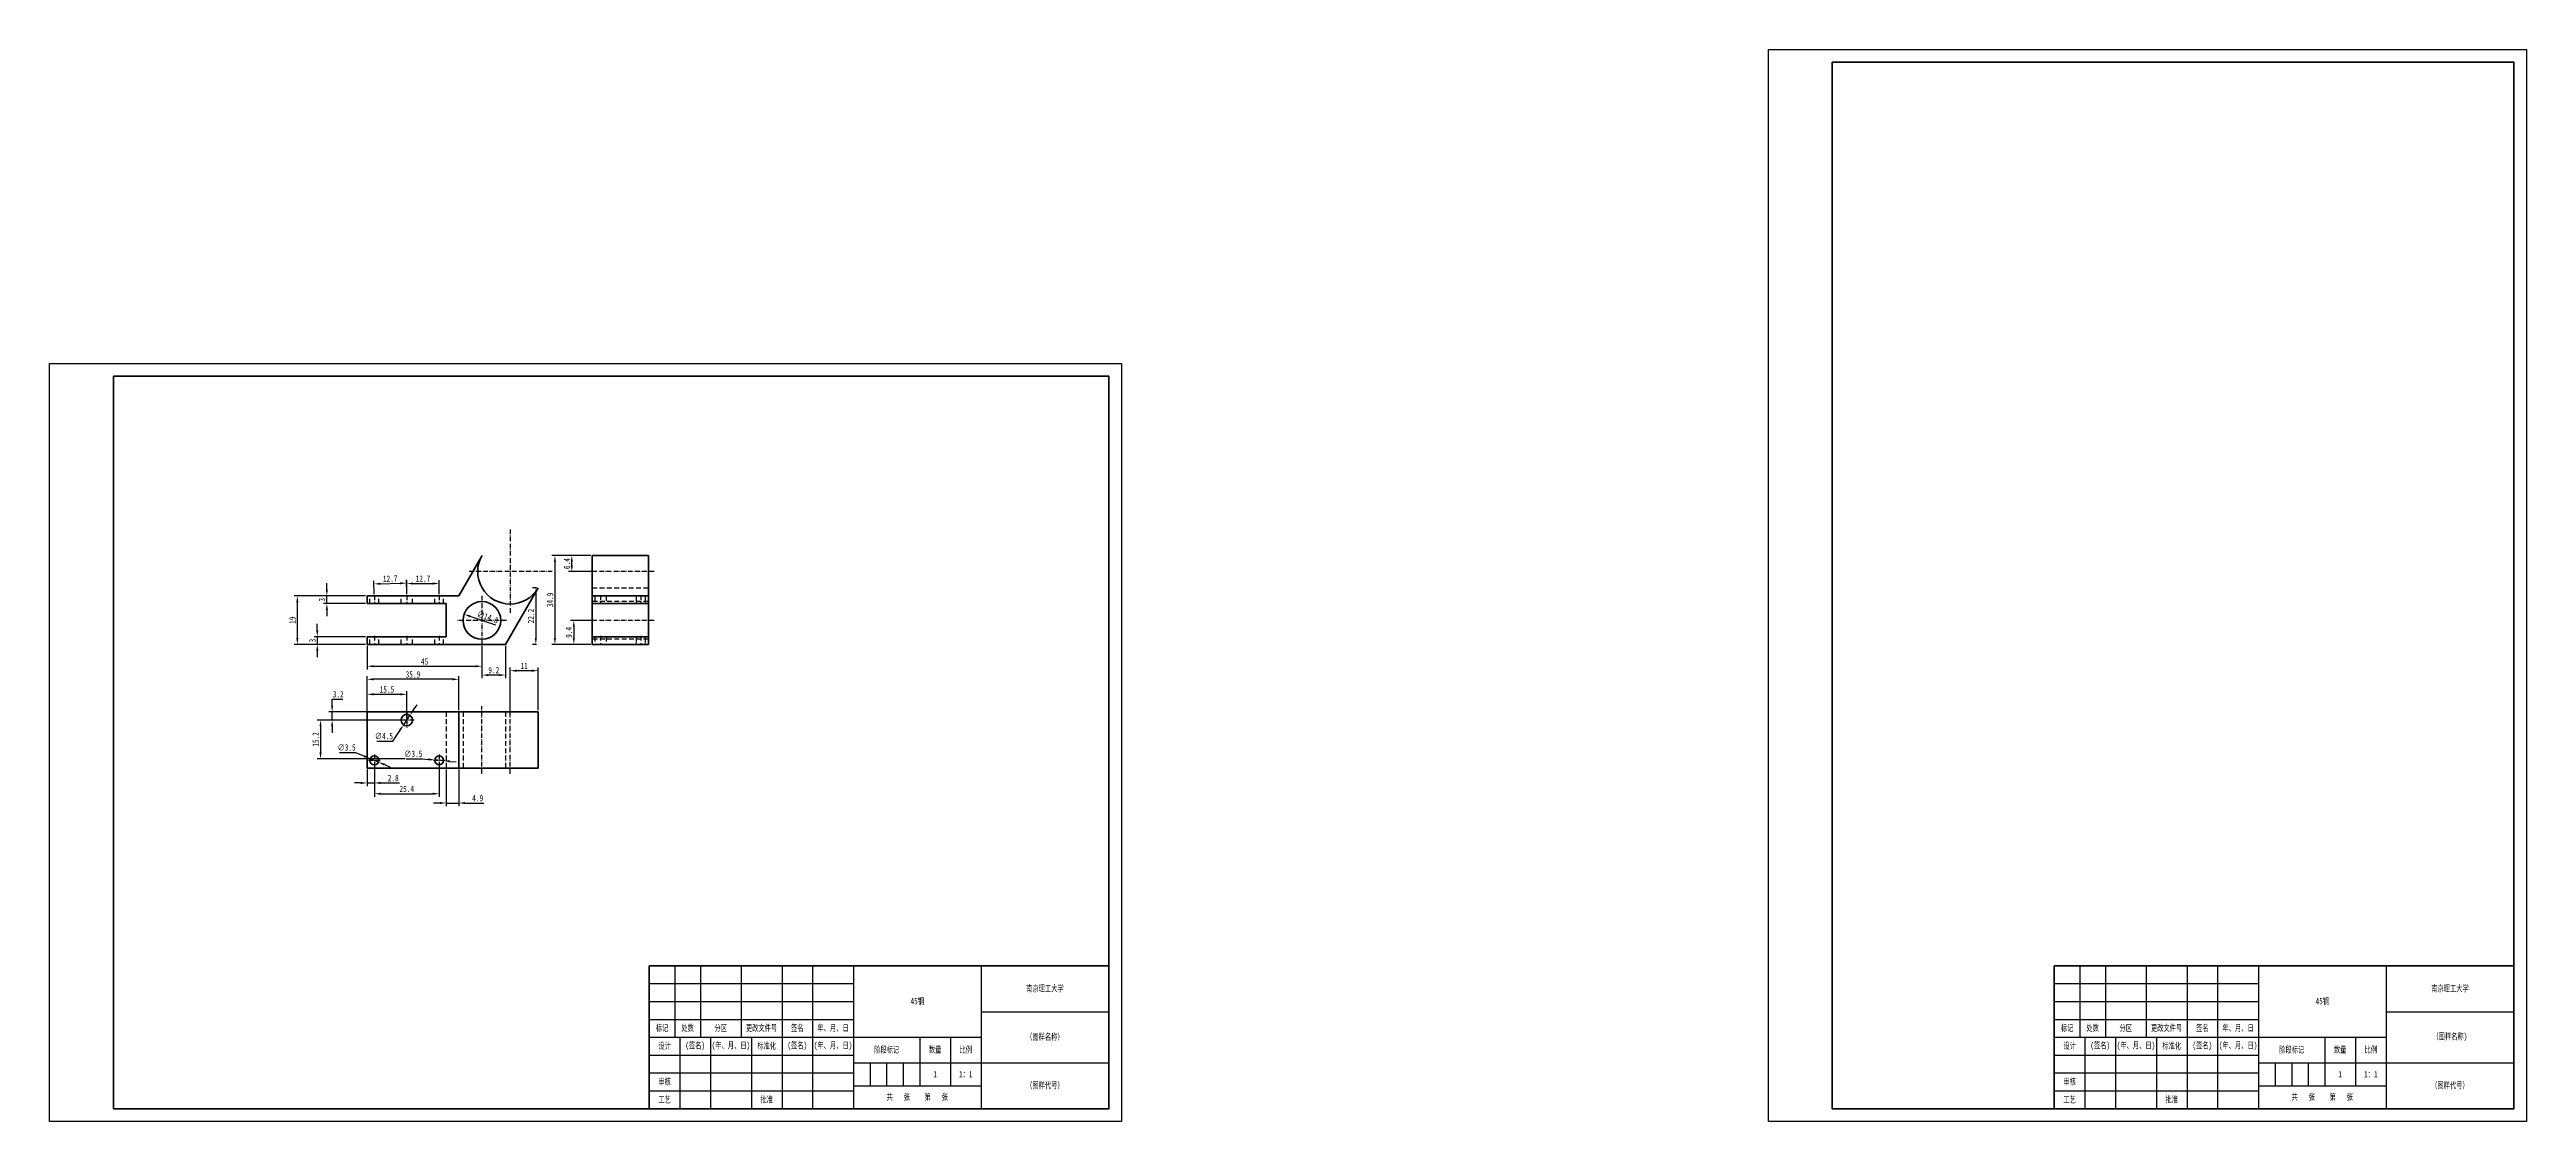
# Model space of a CAD drawing. Header units: millimetres. Extents: x 1050 to 2021, y 766 to 1186.
import ezdxf

# ---------------------------------------------------------------- set-up
doc = ezdxf.new("R2010")
doc.units = ezdxf.units.MM
doc.header["$LTSCALE"] = 0.3
doc.linetypes.add('DASHDOT', pattern=[18.5, 12, -3, 0.5, -3])
doc.linetypes.add('DASHED', pattern=[19.05, 12.7, -6.35])
for name, color, linetype, lineweight in [('尺寸线', 3, 'Continuous', 25), ('粗实线', 7, 'Continuous', 50), ('细实线', 7, 'Continuous', 25), ('细文本', 7, 'Continuous', 25)]:
    doc.layers.add(name, color=color, linetype=linetype, lineweight=lineweight)
doc.styles.add('NUT Standard', font='simfang.ttf', dxfattribs={"width": 0.7, "height": 2.5})
doc.dimstyles.new('NUT Standard', dxfattribs={"dimtxt": 2.5, "dimasz": 2.5, "dimexe": 1.25, "dimexo": 0.625, "dimtad": 1, "dimtoh": 1, "dimdec": 1, "dimdsep": 46, "dimtxsty": 'NUT Standard', "dimcen": 2.5, "dimadec": 0, "dimazin": 0, "dimtfac": 1, "dimtdec": 1, "dimtmove": 0, "dimatfit": 3, "dimfxl": 1, "dimarcsym": 0})

# ---------------------------------------------------------------- blocks, each defined once
blk = doc.blocks.new('*D5')
at = {"layer": 'Defpoints', "color": 0, "transparency": 16777216}
for p in [(1175.69, 907.76), (1178.93, 906.42)]:
    blk.add_point(p, dxfattribs=at)
at = {"layer": '尺寸线', "color": 0, "lineweight": -2, "transparency": 16777216}
for p, q in [((1163.63, 910.18), (1169.87, 910.18)), ((1169.87, 910.18), (1173.39, 908.72)), ((1178.93, 906.42), (1175.69, 907.76)), ((1181.24, 905.46), (1183.55, 904.5))]:
    blk.add_line(p, q, dxfattribs=at)
at = {"layer": '尺寸线', "color": 0, "transparency": 16777216}
for points in [[(1173.55, 909.11), (1173.23, 908.34), (1175.69, 907.76)], [(1181.4, 905.85), (1181.08, 905.08), (1178.93, 906.42)]]:
    blk.add_solid(points, dxfattribs=at)
at = {"layer": '尺寸线', "color": 0, "transparency": 16777216, "insert": (1166.44, 912.14), "char_height": 2.5, "attachment_point": 5, "style": 'NUT Standard'}
blk.add_mtext('∅3.5', dxfattribs=at)
blk = doc.blocks.new('*D6')
at = {"layer": 'Defpoints', "color": 0, "transparency": 16777216}
for p in [(1200.97, 907.25), (1204.45, 906.94)]:
    blk.add_point(p, dxfattribs=at)
at = {"layer": '尺寸线', "color": 0, "lineweight": -2, "transparency": 16777216}
for p, q in [((1189.75, 907.69), (1195.99, 907.69)), ((1195.99, 907.69), (1198.48, 907.47)), ((1204.45, 906.94), (1200.97, 907.25)), ((1206.94, 906.71), (1209.43, 906.49))]:
    blk.add_line(p, q, dxfattribs=at)
at = {"layer": '尺寸线', "color": 0, "transparency": 16777216}
for points in [[(1198.52, 907.89), (1198.44, 907.06), (1200.97, 907.25)], [(1206.98, 907.13), (1206.91, 906.3), (1204.45, 906.94)]]:
    blk.add_solid(points, dxfattribs=at)
at = {"layer": '尺寸线', "color": 0, "transparency": 16777216, "insert": (1192.56, 909.66), "char_height": 2.5, "attachment_point": 5, "style": 'NUT Standard'}
blk.add_mtext('∅3.5', dxfattribs=at)
blk = doc.blocks.new('*D7')
at = {"layer": 'Defpoints', "color": 0, "transparency": 16777216}
for p in [(1191.26, 924.76), (1188.76, 921.02)]:
    blk.add_point(p, dxfattribs=at)
at = {"layer": '尺寸线', "color": 0, "lineweight": -2, "transparency": 16777216}
for p, q in [((1191.26, 924.76), (1188.76, 921.02)), ((1192.65, 926.84), (1194.05, 928.92)), ((1178.25, 914.65), (1184.49, 914.65)), ((1184.49, 914.65), (1187.37, 918.95))]:
    blk.add_line(p, q, dxfattribs=at)
at = {"layer": '尺寸线', "color": 0, "transparency": 16777216}
for points in [[(1192.31, 927.07), (1193, 926.61), (1191.26, 924.76)], [(1187.02, 919.18), (1187.71, 918.71), (1188.76, 921.02)]]:
    blk.add_solid(points, dxfattribs=at)
at = {"layer": '尺寸线', "color": 0, "transparency": 16777216, "insert": (1181.06, 916.61), "char_height": 2.5, "attachment_point": 5, "style": 'NUT Standard'}
blk.add_mtext('∅4.5', dxfattribs=at)
blk = doc.blocks.new('*D8')
at = {"layer": 'Defpoints', "color": 0, "transparency": 16777216}
for p in [(1174.51, 971.55), (1147.13, 952.55), (1174.51, 952.55)]:
    blk.add_point(p, dxfattribs=at)
at = {"layer": '尺寸线', "color": 0, "lineweight": -2, "transparency": 16777216}
for p, q in [((1173.89, 971.55), (1145.88, 971.55)), ((1147.13, 969.05), (1147.13, 955.05)), ((1173.89, 952.55), (1145.88, 952.55))]:
    blk.add_line(p, q, dxfattribs=at)
at = {"layer": '尺寸线', "color": 0, "transparency": 16777216}
for points in [[(1146.71, 969.05), (1147.54, 969.05), (1147.13, 971.55)], [(1146.71, 955.05), (1147.54, 955.05), (1147.13, 952.55)]]:
    blk.add_solid(points, dxfattribs=at)
at = {"layer": '尺寸线', "color": 0, "transparency": 16777216, "insert": (1145.24, 962.05), "char_height": 2.5, "attachment_point": 5, "rotation": 90, "style": 'NUT Standard'}
blk.add_mtext('19', dxfattribs=at)
blk = doc.blocks.new('*D9')
at = {"layer": 'Defpoints', "color": 0, "transparency": 16777216}
for p in [(1154.95, 952.55), (1174.51, 955.55), (1174.51, 952.55)]:
    blk.add_point(p, dxfattribs=at)
at = {"layer": '尺寸线', "color": 0, "lineweight": -2, "transparency": 16777216}
for p, q in [((1173.89, 955.55), (1153.7, 955.55)), ((1173.89, 952.55), (1153.7, 952.55)), ((1154.95, 958.05), (1154.95, 960.55)), ((1154.95, 955.55), (1154.95, 952.55)), ((1154.95, 950.05), (1154.95, 947.55))]:
    blk.add_line(p, q, dxfattribs=at)
at = {"layer": '尺寸线', "color": 0, "transparency": 16777216}
for points in [[(1154.53, 958.05), (1155.37, 958.05), (1154.95, 955.55)], [(1154.53, 950.05), (1155.37, 950.05), (1154.95, 952.55)]]:
    blk.add_solid(points, dxfattribs=at)
at = {"layer": '尺寸线', "color": 0, "transparency": 16777216, "insert": (1153.06, 954.05), "char_height": 2.5, "attachment_point": 5, "rotation": 90, "style": 'NUT Standard'}
blk.add_mtext('3', dxfattribs=at)
blk = doc.blocks.new('*D10')
at = {"layer": 'Defpoints', "color": 0, "transparency": 16777216}
for p in [(1158.7, 971.55), (1174.51, 971.55), (1174.51, 968.55)]:
    blk.add_point(p, dxfattribs=at)
at = {"layer": '尺寸线', "color": 0, "lineweight": -2, "transparency": 16777216}
for p, q in [((1173.89, 971.55), (1157.45, 971.55)), ((1158.7, 974.05), (1158.7, 976.55)), ((1158.7, 968.55), (1158.7, 971.55)), ((1173.89, 968.55), (1157.45, 968.55)), ((1158.7, 966.05), (1158.7, 963.55))]:
    blk.add_line(p, q, dxfattribs=at)
at = {"layer": '尺寸线', "color": 0, "transparency": 16777216}
for points in [[(1158.28, 974.05), (1159.11, 974.05), (1158.7, 971.55)], [(1158.28, 966.05), (1159.11, 966.05), (1158.7, 968.55)]]:
    blk.add_solid(points, dxfattribs=at)
at = {"layer": '尺寸线', "color": 0, "transparency": 16777216, "insert": (1156.81, 970.05), "char_height": 2.5, "attachment_point": 5, "rotation": 90, "style": 'NUT Standard'}
blk.add_mtext('3', dxfattribs=at)
blk = doc.blocks.new('*D11')
at = {"layer": 'Defpoints', "color": 0, "transparency": 16777216}
for p in [(1212.5, 964.36), (1226.44, 959.5)]:
    blk.add_point(p, dxfattribs=at)
at = {"layer": '尺寸线', "color": 0, "lineweight": -2, "transparency": 16777216}
blk.add_line((1224.92, 960.03), (1214.86, 963.53), dxfattribs=at)
at = {"layer": '尺寸线', "color": 0, "transparency": 16777216}
blk.add_solid([(1215, 963.93), (1214.73, 963.14), (1212.5, 964.36)], dxfattribs=at)
at = {"layer": '尺寸线', "color": 0, "transparency": 16777216, "insert": (1221.72, 963.22), "char_height": 2.5, "attachment_point": 5, "rotation": 340.78902, "style": 'NUT Standard'}
blk.add_mtext('∅14.8', dxfattribs=at)
blk = doc.blocks.new('*D12')
at = {"layer": 'Defpoints', "color": 0, "transparency": 16777216}
for p in [(1262.71, 987.4), (1248.06, 952.55), (1262.71, 952.55)]:
    blk.add_point(p, dxfattribs=at)
at = {"layer": '尺寸线', "color": 0, "lineweight": -2, "transparency": 16777216}
for p, q in [((1262.08, 987.4), (1246.81, 987.4)), ((1248.06, 984.9), (1248.06, 955.05)), ((1262.08, 952.55), (1246.81, 952.55))]:
    blk.add_line(p, q, dxfattribs=at)
at = {"layer": '尺寸线', "color": 0, "transparency": 16777216}
for points in [[(1247.64, 984.9), (1248.47, 984.9), (1248.06, 987.4)], [(1247.64, 955.05), (1248.47, 955.05), (1248.06, 952.55)]]:
    blk.add_solid(points, dxfattribs=at)
at = {"layer": '尺寸线', "color": 0, "transparency": 16777216, "insert": (1246.16, 969.97), "char_height": 2.5, "attachment_point": 5, "rotation": 90, "style": 'NUT Standard'}
blk.add_mtext('34.9', dxfattribs=at)
blk = doc.blocks.new('*D13')
at = {"layer": 'Defpoints', "color": 0, "transparency": 16777216}
for p in [(1241.51, 974.7), (1240.58, 952.55), (1241.5, 952.55)]:
    blk.add_point(p, dxfattribs=at)
at = {"layer": '尺寸线', "color": 0, "lineweight": -2, "transparency": 16777216}
for p, q in [((1240.88, 974.7), (1239.34, 974.7)), ((1240.59, 972.2), (1240.58, 955.05)), ((1240.88, 952.55), (1239.33, 952.55))]:
    blk.add_line(p, q, dxfattribs=at)
at = {"layer": '尺寸线', "color": 0, "transparency": 16777216}
for points in [[(1240.17, 972.2), (1241, 972.2), (1240.59, 974.7)], [(1240.16, 955.05), (1241, 955.05), (1240.58, 952.55)]]:
    blk.add_solid(points, dxfattribs=at)
at = {"layer": '尺寸线', "color": 0, "transparency": 16777216, "insert": (1238.69, 963.63), "char_height": 2.5, "attachment_point": 5, "rotation": 89.98282, "style": 'NUT Standard'}
blk.add_mtext('22.2', dxfattribs=at)
blk = doc.blocks.new('*D14')
at = {"layer": 'Defpoints', "color": 0, "transparency": 16777216}
for p in [(1174.51, 952.55), (1219.47, 952.55), (1219.47, 943.97)]:
    blk.add_point(p, dxfattribs=at)
at = {"layer": '尺寸线', "color": 0, "lineweight": -2, "transparency": 16777216}
for p, q in [((1174.51, 951.92), (1174.51, 942.72)), ((1219.47, 951.92), (1219.47, 942.72)), ((1177.01, 943.97), (1216.97, 943.97))]:
    blk.add_line(p, q, dxfattribs=at)
at = {"layer": '尺寸线', "color": 0, "transparency": 16777216}
for points in [[(1177.01, 944.39), (1177.01, 943.56), (1174.51, 943.97)], [(1216.97, 944.39), (1216.97, 943.56), (1219.47, 943.97)]]:
    blk.add_solid(points, dxfattribs=at)
at = {"layer": '尺寸线', "color": 0, "transparency": 16777216, "insert": (1196.99, 945.86), "char_height": 2.5, "attachment_point": 5, "style": 'NUT Standard'}
blk.add_mtext('45', dxfattribs=at)
blk = doc.blocks.new('*D15')
at = {"layer": 'Defpoints', "color": 0, "transparency": 16777216}
for p in [(1230.51, 942.24), (1230.51, 926.09), (1241.51, 926.09)]:
    blk.add_point(p, dxfattribs=at)
at = {"layer": '尺寸线', "color": 0, "lineweight": -2, "transparency": 16777216}
for p, q in [((1230.51, 926.72), (1230.51, 943.49)), ((1239.01, 942.24), (1233.01, 942.24)), ((1241.51, 926.72), (1241.51, 943.49))]:
    blk.add_line(p, q, dxfattribs=at)
at = {"layer": '尺寸线', "color": 0, "transparency": 16777216}
for points in [[(1233.01, 942.66), (1233.01, 941.82), (1230.51, 942.24)], [(1239.01, 942.66), (1239.01, 941.82), (1241.51, 942.24)]]:
    blk.add_solid(points, dxfattribs=at)
at = {"layer": '尺寸线', "color": 0, "transparency": 16777216, "insert": (1236.01, 944.11), "char_height": 2.5, "attachment_point": 5, "style": 'NUT Standard'}
blk.add_mtext('11', dxfattribs=at)
blk = doc.blocks.new('*D16')
at = {"layer": 'Defpoints', "color": 0, "transparency": 16777216}
for p in [(1174.51, 938.86), (1174.51, 926.09), (1210.36, 926.09)]:
    blk.add_point(p, dxfattribs=at)
at = {"layer": '尺寸线', "color": 0, "lineweight": -2, "transparency": 16777216}
for p, q in [((1174.51, 926.72), (1174.51, 940.11)), ((1207.86, 938.86), (1177.01, 938.86)), ((1210.36, 926.72), (1210.36, 940.11))]:
    blk.add_line(p, q, dxfattribs=at)
at = {"layer": '尺寸线', "color": 0, "transparency": 16777216}
for points in [[(1177.01, 939.28), (1177.01, 938.44), (1174.51, 938.86)], [(1207.86, 939.28), (1207.86, 938.44), (1210.36, 938.86)]]:
    blk.add_solid(points, dxfattribs=at)
at = {"layer": '尺寸线', "color": 0, "transparency": 16777216, "insert": (1192.44, 940.76), "char_height": 2.5, "attachment_point": 5, "style": 'NUT Standard'}
blk.add_mtext('35.9', dxfattribs=at)
blk = doc.blocks.new('*D17')
at = {"layer": 'Defpoints', "color": 0, "transparency": 16777216}
for p in [(1177.31, 971.55), (1189.9, 976.54), (1190.01, 971.85)]:
    blk.add_point(p, dxfattribs=at)
at = {"layer": '尺寸线', "color": 0, "lineweight": -2, "transparency": 16777216}
for p, q in [((1177.3, 972.17), (1177.17, 977.49)), ((1179.7, 976.3), (1187.4, 976.48)), ((1190, 972.47), (1189.87, 977.79))]:
    blk.add_line(p, q, dxfattribs=at)
at = {"layer": '尺寸线', "color": 0, "transparency": 16777216}
for points in [[(1179.69, 976.72), (1179.71, 975.89), (1177.2, 976.24)], [(1187.39, 976.9), (1187.41, 976.07), (1189.9, 976.54)]]:
    blk.add_solid(points, dxfattribs=at)
at = {"layer": '尺寸线', "color": 0, "transparency": 16777216, "insert": (1183.51, 978.29), "char_height": 2.5, "attachment_point": 5, "rotation": 1.35341, "style": 'NUT Standard'}
blk.add_mtext('12.7', dxfattribs=at)
blk = doc.blocks.new('*D18')
at = {"layer": 'Defpoints', "color": 0, "transparency": 16777216}
for p in [(1190.01, 971.55), (1202.71, 976.4), (1202.71, 971.55)]:
    blk.add_point(p, dxfattribs=at)
at = {"layer": '尺寸线', "color": 0, "lineweight": -2, "transparency": 16777216}
for p, q in [((1190.01, 972.17), (1190.01, 977.65)), ((1192.51, 976.4), (1200.21, 976.4)), ((1202.71, 972.17), (1202.71, 977.65))]:
    blk.add_line(p, q, dxfattribs=at)
at = {"layer": '尺寸线', "color": 0, "transparency": 16777216}
for points in [[(1192.51, 976.81), (1192.51, 975.98), (1190.01, 976.4)], [(1200.21, 976.81), (1200.21, 975.98), (1202.71, 976.4)]]:
    blk.add_solid(points, dxfattribs=at)
at = {"layer": '尺寸线', "color": 0, "transparency": 16777216, "insert": (1196.36, 978.29), "char_height": 2.5, "attachment_point": 5, "style": 'NUT Standard'}
blk.add_mtext('12.7', dxfattribs=at)
blk = doc.blocks.new('*D19')
at = {"layer": 'Defpoints', "color": 0, "transparency": 16777216}
for p in [(1174.51, 904.09), (1177.31, 904.09), (1177.31, 898.25)]:
    blk.add_point(p, dxfattribs=at)
at = {"layer": '尺寸线', "color": 0, "lineweight": -2, "transparency": 16777216}
for p, q in [((1174.51, 903.47), (1174.51, 897)), ((1177.31, 903.47), (1177.31, 897)), ((1172.01, 898.25), (1169.51, 898.25)), ((1174.51, 898.25), (1177.31, 898.25)), ((1179.81, 898.25), (1187.12, 898.25))]:
    blk.add_line(p, q, dxfattribs=at)
at = {"layer": '尺寸线', "color": 0, "transparency": 16777216}
for points in [[(1172.01, 898.67), (1172.01, 897.84), (1174.51, 898.25)], [(1179.81, 898.67), (1179.81, 897.84), (1177.31, 898.25)]]:
    blk.add_solid(points, dxfattribs=at)
at = {"layer": '尺寸线', "color": 0, "transparency": 16777216, "insert": (1184.72, 900.15), "char_height": 2.5, "attachment_point": 5, "style": 'NUT Standard'}
blk.add_mtext('2.8', dxfattribs=at)
blk = doc.blocks.new('*D20')
at = {"layer": 'Defpoints', "color": 0, "transparency": 16777216}
for p in [(1205.51, 904.09), (1210.36, 904.09), (1210.36, 890.39)]:
    blk.add_point(p, dxfattribs=at)
at = {"layer": '尺寸线', "color": 0, "lineweight": -2, "transparency": 16777216}
for p, q in [((1205.51, 903.47), (1205.51, 889.14)), ((1210.36, 903.47), (1210.36, 889.14)), ((1203.01, 890.39), (1200.51, 890.39)), ((1205.51, 890.39), (1210.36, 890.39)), ((1212.86, 890.39), (1220.22, 890.39))]:
    blk.add_line(p, q, dxfattribs=at)
at = {"layer": '尺寸线', "color": 0, "transparency": 16777216}
for points in [[(1203.01, 890.8), (1203.01, 889.97), (1205.51, 890.39)], [(1212.86, 890.8), (1212.86, 889.97), (1210.36, 890.39)]]:
    blk.add_solid(points, dxfattribs=at)
at = {"layer": '尺寸线', "color": 0, "transparency": 16777216, "insert": (1217.79, 892.28), "char_height": 2.5, "attachment_point": 5, "style": 'NUT Standard'}
blk.add_mtext('4.9', dxfattribs=at)
blk = doc.blocks.new('*D21')
at = {"layer": 'Defpoints', "color": 0, "transparency": 16777216}
for p in [(1219.47, 952.55), (1228.72, 952.55), (1219.47, 940.52)]:
    blk.add_point(p, dxfattribs=at)
at = {"layer": '尺寸线', "color": 0, "lineweight": -2, "transparency": 16777216}
for p, q in [((1219.47, 951.92), (1219.47, 939.27)), ((1228.72, 951.92), (1228.72, 939.27)), ((1226.22, 940.52), (1221.97, 940.52))]:
    blk.add_line(p, q, dxfattribs=at)
at = {"layer": '尺寸线', "color": 0, "transparency": 16777216}
for points in [[(1221.97, 940.94), (1221.97, 940.11), (1219.47, 940.52)], [(1226.22, 940.94), (1226.22, 940.11), (1228.72, 940.52)]]:
    blk.add_solid(points, dxfattribs=at)
at = {"layer": '尺寸线', "color": 0, "transparency": 16777216, "insert": (1224.1, 942.42), "char_height": 2.5, "attachment_point": 5, "style": 'NUT Standard'}
blk.add_mtext('9.2', dxfattribs=at)
blk = doc.blocks.new('*D22')
at = {"layer": 'Defpoints', "color": 0, "transparency": 16777216}
for p in [(1262.71, 961.93), (1255.47, 952.55), (1262.71, 952.55)]:
    blk.add_point(p, dxfattribs=at)
at = {"layer": '尺寸线', "color": 0, "lineweight": -2, "transparency": 16777216}
for p, q in [((1262.08, 961.93), (1254.22, 961.93)), ((1262.08, 952.55), (1254.22, 952.55)), ((1255.47, 959.43), (1255.47, 955.05))]:
    blk.add_line(p, q, dxfattribs=at)
at = {"layer": '尺寸线', "color": 0, "transparency": 16777216}
for points in [[(1255.05, 959.43), (1255.88, 959.43), (1255.47, 961.93)], [(1255.05, 955.05), (1255.88, 955.05), (1255.47, 952.55)]]:
    blk.add_solid(points, dxfattribs=at)
at = {"layer": '尺寸线', "color": 0, "transparency": 16777216, "insert": (1253.57, 957.24), "char_height": 2.5, "attachment_point": 5, "rotation": 90, "style": 'NUT Standard'}
blk.add_mtext('9.4', dxfattribs=at)
blk = doc.blocks.new('*D23')
at = {"layer": 'Defpoints', "color": 0, "transparency": 16777216}
for p in [(1254.68, 987.4), (1262.71, 987.4), (1262.71, 981.05)]:
    blk.add_point(p, dxfattribs=at)
at = {"layer": '尺寸线', "color": 0, "lineweight": -2, "transparency": 16777216}
for p, q in [((1262.08, 987.4), (1253.43, 987.4)), ((1262.08, 981.05), (1253.43, 981.05)), ((1254.68, 983.55), (1254.68, 984.9))]:
    blk.add_line(p, q, dxfattribs=at)
at = {"layer": '尺寸线', "color": 0, "transparency": 16777216}
for points in [[(1254.27, 984.9), (1255.1, 984.9), (1254.68, 987.4)], [(1254.27, 983.55), (1255.1, 983.55), (1254.68, 981.05)]]:
    blk.add_solid(points, dxfattribs=at)
at = {"layer": '尺寸线', "color": 0, "transparency": 16777216, "insert": (1252.79, 984.22), "char_height": 2.5, "attachment_point": 5, "rotation": 90, "style": 'NUT Standard'}
blk.add_mtext('6.4', dxfattribs=at)
blk = doc.blocks.new('*D24')
at = {"layer": 'Defpoints', "color": 0, "transparency": 16777216}
for p in [(1177.31, 907.09), (1202.71, 907.09), (1202.71, 894.02)]:
    blk.add_point(p, dxfattribs=at)
at = {"layer": '尺寸线', "color": 0, "lineweight": -2, "transparency": 16777216}
for p, q in [((1177.31, 906.47), (1177.31, 892.77)), ((1202.71, 906.47), (1202.71, 892.77)), ((1179.81, 894.02), (1200.21, 894.02))]:
    blk.add_line(p, q, dxfattribs=at)
at = {"layer": '尺寸线', "color": 0, "transparency": 16777216}
for points in [[(1179.81, 894.44), (1179.81, 893.61), (1177.31, 894.02)], [(1200.21, 894.44), (1200.21, 893.61), (1202.71, 894.02)]]:
    blk.add_solid(points, dxfattribs=at)
at = {"layer": '尺寸线', "color": 0, "transparency": 16777216, "insert": (1190.01, 895.92), "char_height": 2.5, "attachment_point": 5, "style": 'NUT Standard'}
blk.add_mtext('25.4', dxfattribs=at)
blk = doc.blocks.new('*D25')
at = {"layer": 'Defpoints', "color": 0, "transparency": 16777216}
for p in [(1174.51, 932.97), (1174.51, 922.89), (1190.01, 922.89)]:
    blk.add_point(p, dxfattribs=at)
at = {"layer": '尺寸线', "color": 0, "lineweight": -2, "transparency": 16777216}
for p, q in [((1174.51, 923.52), (1174.51, 934.22)), ((1187.51, 932.97), (1177.01, 932.97)), ((1190.01, 923.52), (1190.01, 934.22))]:
    blk.add_line(p, q, dxfattribs=at)
at = {"layer": '尺寸线', "color": 0, "transparency": 16777216}
for points in [[(1177.01, 933.39), (1177.01, 932.56), (1174.51, 932.97)], [(1187.51, 933.39), (1187.51, 932.56), (1190.01, 932.97)]]:
    blk.add_solid(points, dxfattribs=at)
at = {"layer": '尺寸线', "color": 0, "transparency": 16777216, "insert": (1182.26, 934.87), "char_height": 2.5, "attachment_point": 5, "style": 'NUT Standard'}
blk.add_mtext('15.5', dxfattribs=at)
blk = doc.blocks.new('*D26')
at = {"layer": 'Defpoints', "color": 0, "transparency": 16777216}
for p in [(1160.76, 926.09), (1190.01, 926.09), (1190.01, 922.89)]:
    blk.add_point(p, dxfattribs=at)
at = {"layer": '尺寸线', "color": 0, "lineweight": -2, "transparency": 16777216}
for p, q in [((1189.39, 926.09), (1159.51, 926.09)), ((1189.39, 922.89), (1159.51, 922.89)), ((1160.76, 928.59), (1160.76, 931.09)), ((1160.76, 931.09), (1164.92, 931.09)), ((1160.76, 922.89), (1160.76, 926.09)), ((1160.76, 920.39), (1160.76, 917.89))]:
    blk.add_line(p, q, dxfattribs=at)
at = {"layer": '尺寸线', "color": 0, "transparency": 16777216}
for points in [[(1160.35, 928.59), (1161.18, 928.59), (1160.76, 926.09)], [(1160.35, 920.39), (1161.18, 920.39), (1160.76, 922.89)]]:
    blk.add_solid(points, dxfattribs=at)
at = {"layer": '尺寸线', "color": 0, "transparency": 16777216, "insert": (1163.15, 932.99), "char_height": 2.5, "attachment_point": 5, "style": 'NUT Standard'}
blk.add_mtext('3.2', dxfattribs=at)
blk = doc.blocks.new('*D27')
at = {"layer": 'Defpoints', "color": 0, "transparency": 16777216}
for p in [(1190.01, 922.89), (1156.22, 907.69), (1190.01, 907.69)]:
    blk.add_point(p, dxfattribs=at)
at = {"layer": '尺寸线', "color": 0, "lineweight": -2, "transparency": 16777216}
for p, q in [((1189.39, 922.89), (1154.97, 922.89)), ((1156.22, 920.39), (1156.22, 910.19)), ((1189.39, 907.69), (1154.97, 907.69))]:
    blk.add_line(p, q, dxfattribs=at)
at = {"layer": '尺寸线', "color": 0, "transparency": 16777216}
for points in [[(1155.8, 920.39), (1156.63, 920.39), (1156.22, 922.89)], [(1155.8, 910.19), (1156.63, 910.19), (1156.22, 907.69)]]:
    blk.add_solid(points, dxfattribs=at)
at = {"layer": '尺寸线', "color": 0, "transparency": 16777216, "insert": (1154.32, 915.29), "char_height": 2.5, "attachment_point": 5, "rotation": 90, "style": 'NUT Standard'}
blk.add_mtext('15.2', dxfattribs=at)

msp = doc.modelspace()

# ---------------------------------------------------------------- linework, layer by layer
for p, q in [((1723.56, 765.62), (1723.56, 1185.62)), ((1723.56, 1185.62), (2020.56, 1185.62)), ((2020.56, 1185.62), (2020.56, 765.62)), ((1050.04, 1062.62), (1470.04, 1062.62)), ((1050.04, 765.62), (1050.04, 1062.62)), ((1470.04, 1062.62), (1470.04, 765.62)), ((2015.56, 854.62), (2015.56, 770.62)), ((1470.04, 765.62), (1050.04, 765.62)), ((2020.56, 765.62), (1723.56, 765.62))]:
    msp.add_line(p, q)
at = {"color": 242, "linetype": 'DASHDOT', "lineweight": 25, "ltscale": 0.5, "true_color": 0xcd2027}
for p, q in [((1230.51, 997.56), (1230.51, 964.54)), ((1247.02, 981.05), (1214, 981.05)), ((1286.91, 981.05), (1260.51, 981.05)), ((1177.31, 971.85), (1177.31, 968.25)), ((1190.01, 971.85), (1190.01, 968.25)), ((1202.71, 971.85), (1202.71, 968.25)), ((1219.47, 971.52), (1219.47, 952.34)), ((1265.91, 971.85), (1265.91, 968.25)), ((1281.71, 971.85), (1281.71, 968.25)), ((1229.06, 961.93), (1209.88, 961.93)), ((1286.91, 961.93), (1260.51, 961.93)), ((1177.31, 955.85), (1177.31, 952.25)), ((1190.01, 955.85), (1190.01, 952.25)), ((1202.71, 955.85), (1202.71, 952.25)), ((1265.91, 955.85), (1265.91, 952.25)), ((1281.71, 955.85), (1281.71, 952.25)), ((1192.94, 922.89), (1187.09, 922.89)), ((1190.01, 925.82), (1190.01, 919.97)), ((1219.47, 901.89), (1219.47, 928.29)), ((1230.51, 901.89), (1230.51, 928.29)), ((1179.59, 907.09), (1175.04, 907.09)), ((1177.31, 909.37), (1177.31, 904.82)), ((1204.99, 907.09), (1200.44, 907.09)), ((1202.71, 909.37), (1202.71, 904.82))]:
    msp.add_line(p, q, dxfattribs=at)
at = {"color": 7, "lineweight": 50}
for p, q in [((1210.36, 971.55), (1219.51, 987.4)), ((1262.71, 987.4), (1284.71, 987.4)), ((1262.71, 971.55), (1262.71, 987.4)), ((1284.71, 971.55), (1284.71, 987.4)), ((1174.51, 968.55), (1174.51, 971.55)), ((1174.51, 971.55), (1210.36, 971.55)), ((1241.51, 974.7), (1228.72, 952.55)), ((1262.71, 971.55), (1284.71, 971.55)), ((1262.71, 968.55), (1262.71, 971.55)), ((1205.51, 968.55), (1174.51, 968.55)), ((1205.51, 955.55), (1205.51, 968.55)), ((1262.71, 968.55), (1284.71, 968.55)), ((1262.71, 955.55), (1262.71, 968.55)), ((1284.71, 955.55), (1284.71, 968.55)), ((1174.51, 952.55), (1174.51, 955.55)), ((1174.51, 955.55), (1205.51, 955.55)), ((1228.72, 952.55), (1174.51, 952.55)), ((1262.71, 952.55), (1262.71, 955.55)), ((1262.71, 955.55), (1284.71, 955.55)), ((1262.71, 952.55), (1284.71, 952.55)), ((1174.51, 926.09), (1174.51, 904.09)), ((1174.51, 926.09), (1210.36, 926.09)), ((1210.36, 926.09), (1210.36, 904.09)), ((1210.36, 926.09), (1219.51, 926.09)), ((1241.51, 926.09), (1219.51, 926.09)), ((1241.51, 926.09), (1241.51, 904.09)), ((1174.51, 904.09), (1210.36, 904.09)), ((1210.36, 904.09), (1219.51, 904.09)), ((1241.51, 904.09), (1217.81, 904.09))]:
    msp.add_line(p, q, dxfattribs=at)
at = {"color": 2, "linetype": 'DASHED', "lineweight": 25, "ltscale": 0.5, "true_color": 0xf1eb1f}
for p, q in [((1175.56, 968.55), (1175.56, 971.55)), ((1179.06, 968.55), (1179.06, 971.55)), ((1187.76, 968.55), (1187.76, 971.55)), ((1192.26, 968.55), (1192.26, 971.55)), ((1200.96, 968.55), (1200.96, 971.55)), ((1204.46, 968.55), (1204.46, 971.55)), ((1262.71, 974.7), (1284.71, 974.7)), ((1263.66, 971.55), (1263.66, 968.55)), ((1268.16, 971.55), (1268.16, 968.55)), ((1279.96, 971.55), (1279.96, 968.55)), ((1283.46, 971.55), (1283.46, 968.55)), ((1284.71, 969.31), (1262.71, 969.31)), ((1175.56, 952.55), (1175.56, 955.55)), ((1179.06, 952.55), (1179.06, 955.55)), ((1187.76, 952.55), (1187.76, 955.55)), ((1192.26, 952.55), (1192.26, 955.55)), ((1200.96, 952.55), (1200.96, 955.55)), ((1204.46, 952.55), (1204.46, 955.55)), ((1284.71, 954.55), (1262.71, 954.55)), ((1263.66, 955.55), (1263.66, 952.55)), ((1268.16, 955.55), (1268.16, 952.55)), ((1279.96, 955.55), (1279.96, 952.55)), ((1283.46, 955.55), (1283.46, 952.55)), ((1205.51, 926.09), (1205.51, 904.09)), ((1212.09, 926.09), (1212.09, 904.09)), ((1228.72, 926.09), (1228.72, 904.09))]:
    msp.add_line(p, q, dxfattribs=at)
at = {"color": 7, "linetype": 'DASHED', "lineweight": 13, "ltscale": 0.075}
for p, q in [((1279.96, 971.55), (1279.96, 968.55)), ((1283.46, 971.55), (1283.46, 968.55)), ((1279.96, 955.55), (1279.96, 952.55)), ((1283.46, 955.55), (1283.46, 952.55))]:
    msp.add_line(p, q, dxfattribs=at)
at = {"color": 7, "lineweight": 35}
for p, q in [((1284.71, 968.55), (1284.71, 971.55)), ((1284.71, 952.55), (1284.71, 955.55))]:
    msp.add_line(p, q, dxfattribs=at)
at = {"color": 7, "linetype": 'DASHED', "lineweight": 13, "ltscale": 0.042538}
msp.add_line((1219.51, 926.09), (1217.81, 926.09), dxfattribs=at)
at = {"color": 7, "lineweight": 50}
for centre, radius in [((1219.47, 961.93), 7.38), ((1190.01, 922.89), 2.25), ((1177.31, 907.09), 1.75)]:
    msp.add_circle(centre, radius, dxfattribs=at)
at = {"color": 7, "lineweight": 35}
msp.add_circle((1202.71, 907.09), 1.75, dxfattribs=at)
at = {"color": 7, "lineweight": 50}
msp.add_arc((1230.51, 981.05), 12.7, 149.99998, 330, dxfattribs=at)
at = {"layer": '粗实线'}
for p, q in [((1748.56, 770.62), (1748.56, 1180.62)), ((1748.56, 1180.62), (2015.56, 1180.62)), ((2015.56, 1180.62), (2015.56, 770.62)), ((1075.04, 770.62), (1075.04, 1057.62)), ((1075.04, 1057.62), (1465.04, 1057.62)), ((1465.04, 1057.62), (1465.04, 770.62)), ((1285.04, 826.62), (1465.04, 826.62)), ((1285.04, 770.62), (1285.04, 826.62)), ((1835.56, 826.62), (2015.56, 826.62)), ((1835.56, 770.62), (1835.56, 826.62)), ((1465.04, 770.62), (1075.04, 770.62)), ((1285.04, 770.62), (1465.04, 770.62)), ((2015.56, 770.62), (1748.56, 770.62))]:
    msp.add_line(p, q, dxfattribs=at)
at = {"layer": '细实线'}
for p, q in [((1295.04, 826.62), (1295.04, 798.62)), ((1305.04, 826.62), (1305.04, 798.62)), ((1321.04, 826.62), (1321.04, 798.62)), ((1337.04, 826.62), (1337.04, 798.62)), ((1349.04, 826.62), (1349.04, 798.62)), ((1365.04, 826.62), (1365.04, 770.62)), ((1415.04, 826.62), (1415.04, 770.62)), ((1845.56, 826.62), (1845.56, 798.62)), ((1855.56, 826.62), (1855.56, 798.62)), ((1871.56, 826.62), (1871.56, 798.62)), ((1887.56, 826.62), (1887.56, 798.62)), ((1899.56, 826.62), (1899.56, 798.62)), ((1915.56, 826.62), (1915.56, 770.62)), ((1965.56, 826.62), (1965.56, 770.62)), ((1285.04, 819.62), (1365.04, 819.62)), ((1835.56, 819.62), (1915.56, 819.62)), ((1285.04, 812.62), (1365.04, 812.62)), ((1285.04, 805.62), (1365.04, 805.62)), ((1415.04, 808.62), (1465.04, 808.62)), ((1835.56, 812.62), (1915.56, 812.62)), ((1835.56, 805.62), (1915.56, 805.62)), ((1965.56, 808.62), (2015.56, 808.62)), ((1285.04, 798.62), (1415.04, 798.62)), ((1297.04, 798.62), (1297.04, 770.62)), ((1309.04, 798.62), (1309.04, 770.62)), ((1325.04, 798.62), (1325.04, 770.62)), ((1337.04, 798.62), (1337.04, 770.62)), ((1349.04, 798.62), (1349.04, 770.62)), ((1391.04, 798.62), (1391.04, 779.62)), ((1403.04, 798.62), (1403.04, 779.62)), ((1835.56, 798.62), (1965.56, 798.62)), ((1847.56, 798.62), (1847.56, 770.62)), ((1859.56, 798.62), (1859.56, 770.62)), ((1875.56, 798.62), (1875.56, 770.62)), ((1887.56, 798.62), (1887.56, 770.62)), ((1899.56, 798.62), (1899.56, 770.62)), ((1941.56, 798.62), (1941.56, 779.62)), ((1953.56, 798.62), (1953.56, 779.62)), ((1285.04, 791.62), (1365.04, 791.62)), ((1365.04, 788.62), (1465.04, 788.62)), ((1371.54, 788.62), (1371.54, 779.62)), ((1378.04, 788.62), (1378.04, 779.62)), ((1384.54, 788.62), (1384.54, 779.62)), ((1835.56, 791.62), (1915.56, 791.62)), ((1915.56, 788.62), (2015.56, 788.62)), ((1922.06, 788.62), (1922.06, 779.62)), ((1928.56, 788.62), (1928.56, 779.62)), ((1935.06, 788.62), (1935.06, 779.62)), ((1285.04, 784.62), (1365.04, 784.62)), ((1285.04, 777.62), (1365.04, 777.62)), ((1365.04, 779.62), (1415.04, 779.62)), ((1835.56, 784.62), (1915.56, 784.62)), ((1835.56, 777.62), (1915.56, 777.62)), ((1915.56, 779.62), (1965.56, 779.62))]:
    msp.add_line(p, q, dxfattribs=at)

# ---------------------------------------------------------------- texts
at = {"layer": '粗实线', "char_height": 2.5, "attachment_point": 5, "style": 'NUT Standard'}
for s, insert in [('\\pxqc;{\\fFangSong|b0|i0|c134|p49;1}', (1397.04, 784.12)), ('\\pxqc;{\\fFangSong|b0|i0|c134|p49;1：1}', (1409.04, 784.12)), ('\\pxqc;{\\fFangSong|b0|i0|c134|p49;1}', (1947.56, 784.12)), ('\\pxqc;{\\fFangSong|b0|i0|c134|p49;1：1}', (1959.56, 784.12))]:
    msp.add_mtext_dynamic_manual_height_columns(s, width=12, gutter_width=12.5, heights=[0], dxfattribs=dict(at, insert=insert))
at = {"layer": '粗实线', "char_height": 2.5, "width": 12, "attachment_point": 5, "style": 'NUT Standard'}
for s, insert in [('工艺', (1841.56, 774.12)), ('批准', (1881.56, 774.12))]:
    msp.add_mtext(s, dxfattribs=dict(at, insert=insert))
at = {"layer": '细文本', "char_height": 2.5, "attachment_point": 5, "style": 'NUT Standard'}
for s, insert, width in [('{\\fFangSong|b0|i0|c134|p49;南京理工大学}', (1440.04, 817.62), 50), ('{\\fFangSong|b0|i0|c134|p49;南京理工大学}', (1990.56, 817.62), 50), ('45钢', (1390.04, 812.62), 50), ('45钢', (1940.56, 812.62), 50), ('标记', (1290.04, 802.12), 10), ('设计', (1291.04, 795.12), 12), ('处数', (1300.04, 802.12), 10), ('(签名)', (1303.04, 795.12), 12), ('(年、月、日)', (1317.04, 795.12), 16), ('分区', (1313.04, 802.12), 16), ('更改文件号', (1329.04, 802.12), 16), ('标准化', (1331.04, 795.12), 12), ('(签名)', (1343.04, 795.12), 12), ('签名', (1343.04, 802.12), 12), ('(年、月、日)', (1357.04, 795.12), 16), ('年、月、日', (1357.04, 802.12), 16), ('（图样名称）', (1440.04, 798.62), 50), ('标记', (1840.56, 802.12), 10), ('设计', (1841.56, 795.12), 12), ('处数', (1850.56, 802.12), 10), ('(签名)', (1853.56, 795.12), 12), ('(年、月、日)', (1867.56, 795.12), 16), ('分区', (1863.56, 802.12), 16), ('更改文件号', (1879.56, 802.12), 16), ('标准化', (1881.56, 795.12), 12), ('(签名)', (1893.56, 795.12), 12), ('签名', (1893.56, 802.12), 12), ('(年、月、日)', (1907.56, 795.12), 16), ('年、月、日', (1907.56, 802.12), 16), ('（图样名称)', (1990.56, 798.62), 50), ('阶段标记', (1378.04, 793.62), 26), ('数量', (1397.04, 793.62), 12), ('比例', (1409.04, 793.62), 12), ('阶段标记', (1928.56, 793.62), 26), ('数量', (1947.56, 793.62), 12), ('比例', (1959.56, 793.62), 12), ('审核', (1291.04, 781.12), 12), ('共   张    第   张', (1390.04, 775.12), 50), ('（图样代号）', (1440.04, 779.62), 50), ('审核', (1841.56, 781.12), 12), ('共   张    第   张', (1940.56, 775.12), 50), ('（图样代号）', (1990.56, 779.62), 50), ('工艺', (1291.04, 774.12), 12), ('批准', (1331.04, 774.12), 12)]:
    msp.add_mtext(s, dxfattribs=dict(at, insert=insert, width=width))

# ---------------------------------------------------------------- dimensions: what is measured, and where the dimension line sits
at = {"layer": '尺寸线'}
for base, p1, p2, picture, middle in [((1248.05744, 952.54944), (1262.70803, 987.39945), (1262.70803, 952.54944), '*D12', (1246.16101, 969.97444)), ((1254.68301, 987.39945), (1262.70803, 981.04944), (1262.70803, 987.39945), '*D23', (1252.78658, 984.22444)), ((1147.13, 952.55), (1174.51, 971.55), (1174.51, 952.55), '*D8', (1145.24, 962.05)), ((1158.7, 971.55), (1174.51, 968.55), (1174.51, 971.55), '*D10', (1156.81, 970.05)), ((1255.47, 952.55), (1262.71, 961.93), (1262.71, 952.55), '*D22', (1253.57, 957.24)), ((1154.95, 952.55), (1174.51, 955.55), (1174.51, 952.55), '*D9', (1153.06, 954.05)), ((1160.76, 926.09), (1190.01, 922.89), (1190.01, 926.09), '*D26', (1163.15, 932.99)), ((1156.22, 907.69), (1190.01, 922.89), (1190.01, 907.69), '*D27', (1154.32, 915.29))]:
    dim = msp.add_linear_dim(base=base, p1=p1, p2=p2, angle=90, dimstyle='NUT Standard', dxfattribs=at)
    dim.commit()
    dim.dimension.update_dxf_attribs({"geometry": picture, "text_midpoint": middle})
for p1, p2, distance, picture, middle in [((1177.31, 971.55), (1190.01, 971.85), 4.69, '*D17', (1183.51, 978.29)), ((1241.51, 974.7), (1241.5, 952.55), -0.92, '*D13', (1238.69, 963.63)), ((1177.31, 907.09), (1202.71, 907.09), -13.07, '*D24', (1190.01, 895.92))]:
    dim = msp.add_aligned_dim(p1=p1, p2=p2, distance=distance, dimstyle='NUT Standard', dxfattribs=at)
    dim.commit()
    dim.dimension.update_dxf_attribs({"geometry": picture, "text_midpoint": middle})
for base, p1, p2, picture, middle in [((1202.71, 976.4), (1190.01, 971.55), (1202.71, 971.55), '*D18', (1196.36, 978.29)), ((1219.47, 943.97), (1174.51, 952.55), (1219.47, 952.55), '*D14', (1196.99, 945.86)), ((1219.4715, 940.523), (1228.7212, 952.5494), (1219.4715, 952.5494), '*D21', (1224.0964, 942.4195)), ((1174.511, 938.859), (1210.3615, 926.0924), (1174.511, 926.0924), '*D16', (1192.4362, 940.7555)), ((1230.51, 942.24), (1241.51, 926.09), (1230.51, 926.09), '*D15', (1236.01, 944.11)), ((1174.51, 932.97), (1190.01, 922.89), (1174.51, 922.89), '*D25', (1182.26, 934.87)), ((1177.31, 898.25), (1174.51, 904.09), (1177.31, 904.09), '*D19', (1184.72, 900.15)), ((1210.3615, 890.388), (1205.511, 904.0924), (1210.3615, 904.0924), '*D20', (1217.7915, 892.2844))]:
    dim = msp.add_linear_dim(base=base, p1=p1, p2=p2, dimstyle='NUT Standard', dxfattribs=at)
    dim.commit()
    dim.dimension.update_dxf_attribs({"geometry": picture, "text_midpoint": middle})
for p1, p2, picture, middle in [((1226.44, 959.5), (1212.5, 964.36), '*D11', (1221.07, 961.37)), ((1191.26, 924.76), (1188.76, 921.02), '*D7', (1181.06, 914.65)), ((1178.93, 906.42), (1175.69, 907.76), '*D5', (1166.44, 910.18)), ((1204.45, 906.94), (1200.97, 907.25), '*D6', (1195.99, 907.69))]:
    dim = msp.add_diameter_dim_2p(p1=p1, p2=p2, dimstyle='NUT Standard', dxfattribs=at)
    dim.commit()
    dim.dimension.update_dxf_attribs({"geometry": picture, "text_midpoint": middle, "dimtype": 163})

doc.saveas('drawing.dxf')
